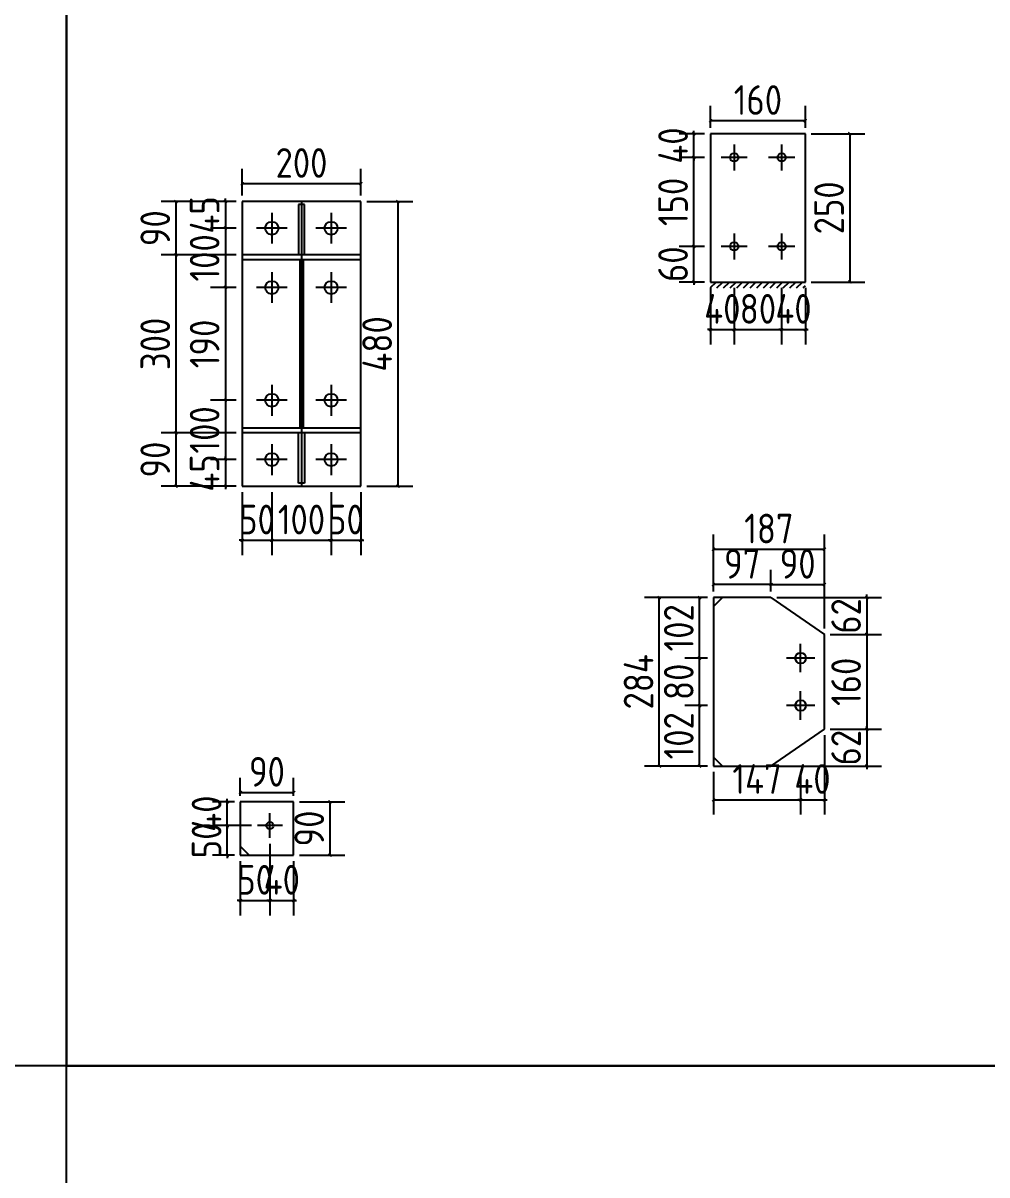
# Model space of a CAD drawing. Extents: x 533809 to 747315, y -17138 to 180511.
# Drawn here: x 664002 to 667254, y 154694 to 158578 of the extents above; entities that cross this region are included whole.
import ezdxf

# ---------------------------------------------------------------- set-up
doc = ezdxf.new("R2010")
doc.units = 0
doc.header["$LTSCALE"] = 1000
doc.header["$MEASUREMENT"] = 0
doc.styles.get("Standard").update_dxf_attribs({"font": 'gbenor.shx', "bigfont": 'gbcbig.shx'})
doc.dimstyles.get("Standard").update_dxf_attribs({"dimscale": 100, "dimtxt": 3.5, "dimasz": 1, "dimexe": 2.5, "dimexo": 3, "dimgap": 1.5, "dimtad": 1, "dimdec": 0, "dimzin": 0, "dimdsep": 46, "dimtxsty": 'Standard', "dimblk": 'ARCHTICK', "dimcen": 0.09, "dimadec": 0, "dimazin": 0, "dimtfac": 1, "dimtdec": 0, "dimtix": 1, "dimtmove": 2, "dimatfit": 3, "dimfxl": 1, "dimtolj": 1, "dimtzin": 0, "dimarcsym": 0})

# ---------------------------------------------------------------- blocks, each defined once
blk = doc.blocks.new('_ArchTick')
at = {"color": 0, "linetype": 'ByBlock', "const_width": 0.4}
blk.add_lwpolyline([(-0.5, -0.5), (0.5, 0.5)], dxfattribs=at)
blk = doc.blocks.new('*D958')
at = {"color": 3, "lineweight": -2}
for p, q in [((664685, 157976.1), (664685, 157986.1)), ((664721.7, 157976.1), (664635, 157976.1)), ((664685, 157976.1), (664685, 157886.1)), ((664721.7, 157886.1), (664635, 157886.1)), ((664685, 157886.1), (664685, 157876.1))]:
    blk.add_line(p, q, dxfattribs=at)
at = {"layer": 'Defpoints', "color": 0}
for p in [(664741.7, 157976.1), (664685, 157886.1), (664741.7, 157886.1)]:
    blk.add_point(p, dxfattribs=at)
at = {"color": 3, "lineweight": -2, "xscale": 10, "yscale": 10, "zscale": 10}
for p, rotation in [((664685, 157976.1), 270), ((664685, 157886.1), 90)]:
    blk.add_blockref('_ArchTick', p, dxfattribs=dict(at, rotation=rotation))
at = {"color": 0, "insert": (664615, 157931.1), "char_height": 100, "attachment_point": 5, "rotation": 90}
blk.add_mtext('\\A1;45', dxfattribs=at)
blk = doc.blocks.new('*D947')
at = {"color": 3, "lineweight": -2}
for p, q in [((664721.7, 157886.1), (664635, 157886.1)), ((664685, 157886.1), (664685, 157686.1)), ((664721.7, 157686.1), (664635, 157686.1))]:
    blk.add_line(p, q, dxfattribs=at)
at = {"layer": 'Defpoints', "color": 0}
for p in [(664741.7, 157886.1), (664685, 157686.1), (664741.7, 157686.1)]:
    blk.add_point(p, dxfattribs=at)
at = {"color": 3, "lineweight": -2, "xscale": 10, "yscale": 10, "zscale": 10}
for p, rotation in [((664685, 157886.1), 90), ((664685, 157686.1), 270)]:
    blk.add_blockref('_ArchTick', p, dxfattribs=dict(at, rotation=rotation))
at = {"color": 0, "insert": (664615, 157786.1), "char_height": 100, "attachment_point": 5, "rotation": 90}
blk.add_mtext('\\A1;100', dxfattribs=at)
blk = doc.blocks.new('*D948')
at = {"color": 3, "lineweight": -2}
for p, q in [((664721.7, 157686.1), (664635, 157686.1)), ((664685, 157686.1), (664685, 157306.1)), ((664721.7, 157306.1), (664635, 157306.1))]:
    blk.add_line(p, q, dxfattribs=at)
at = {"layer": 'Defpoints', "color": 0}
for p in [(664741.7, 157686.1), (664685, 157306.1), (664741.7, 157306.1)]:
    blk.add_point(p, dxfattribs=at)
at = {"color": 3, "lineweight": -2, "xscale": 10, "yscale": 10, "zscale": 10}
for p, rotation in [((664685, 157686.1), 90), ((664685, 157306.1), 270)]:
    blk.add_blockref('_ArchTick', p, dxfattribs=dict(at, rotation=rotation))
at = {"color": 0, "insert": (664615, 157496.1), "char_height": 100, "attachment_point": 5, "rotation": 90}
blk.add_mtext('\\A1;190', dxfattribs=at)
blk = doc.blocks.new('*D949')
at = {"color": 3, "lineweight": -2}
for p, q in [((664721.7, 157306.1), (664635, 157306.1)), ((664685, 157306.1), (664685, 157106.1)), ((664721.7, 157106.1), (664635, 157106.1))]:
    blk.add_line(p, q, dxfattribs=at)
at = {"layer": 'Defpoints', "color": 0}
for p in [(664741.7, 157306.1), (664685, 157106.1), (664741.7, 157106.1)]:
    blk.add_point(p, dxfattribs=at)
at = {"color": 3, "lineweight": -2, "xscale": 10, "yscale": 10, "zscale": 10}
for p, rotation in [((664685, 157306.1), 90), ((664685, 157106.1), 270)]:
    blk.add_blockref('_ArchTick', p, dxfattribs=dict(at, rotation=rotation))
at = {"color": 0, "insert": (664615, 157206.1), "char_height": 100, "attachment_point": 5, "rotation": 90}
blk.add_mtext('\\A1;100', dxfattribs=at)
blk = doc.blocks.new('*D959')
at = {"color": 3, "lineweight": -2}
for p, q in [((664721.7, 157106.1), (664635, 157106.1)), ((664685, 157106.1), (664685, 157116.1)), ((664685, 157106.1), (664685, 157016.1)), ((664721.7, 157016.1), (664635, 157016.1)), ((664685, 157016.1), (664685, 157006.1))]:
    blk.add_line(p, q, dxfattribs=at)
at = {"layer": 'Defpoints', "color": 0}
for p in [(664741.7, 157106.1), (664685, 157016.1), (664741.7, 157016.1)]:
    blk.add_point(p, dxfattribs=at)
at = {"color": 3, "lineweight": -2, "xscale": 10, "yscale": 10, "zscale": 10}
for p, rotation in [((664685, 157106.1), 270), ((664685, 157016.1), 90)]:
    blk.add_blockref('_ArchTick', p, dxfattribs=dict(at, rotation=rotation))
at = {"color": 0, "insert": (664615, 157061.1), "char_height": 100, "attachment_point": 5, "rotation": 90}
blk.add_mtext('\\A1;45', dxfattribs=at)
blk = doc.blocks.new('*D950')
at = {"color": 3, "lineweight": -2}
for p, q in [((664741.7, 156996.1), (664741.7, 156784)), ((664841.7, 156996.1), (664841.7, 156784)), ((664741.7, 156834), (664731.7, 156834)), ((664741.7, 156834), (664841.7, 156834)), ((664841.7, 156834), (664851.7, 156834))]:
    blk.add_line(p, q, dxfattribs=at)
at = {"layer": 'Defpoints', "color": 0}
for p in [(664741.7, 157016.1), (664841.7, 157016.1), (664841.7, 156834)]:
    blk.add_point(p, dxfattribs=at)
at = {"color": 3, "lineweight": -2, "xscale": 10, "yscale": 10, "zscale": 10}
blk.add_blockref('_ArchTick', (664741.7, 156834), dxfattribs=at)
at = {"color": 3, "lineweight": -2, "xscale": 10, "yscale": 10, "zscale": 10, "rotation": 180}
blk.add_blockref('_ArchTick', (664841.7, 156834), dxfattribs=at)
at = {"color": 0, "insert": (664791.7, 156904), "char_height": 100, "attachment_point": 5}
blk.add_mtext('\\A1;50', dxfattribs=at)
blk = doc.blocks.new('*D951')
at = {"color": 3, "lineweight": -2}
for p, q in [((664841.7, 156996.1), (664841.7, 156784)), ((665041.7, 156996.1), (665041.7, 156784)), ((664841.7, 156834), (665041.7, 156834))]:
    blk.add_line(p, q, dxfattribs=at)
at = {"layer": 'Defpoints', "color": 0}
for p in [(664841.7, 157016.1), (665041.7, 157016.1), (665041.7, 156834)]:
    blk.add_point(p, dxfattribs=at)
at = {"color": 3, "lineweight": -2, "xscale": 10, "yscale": 10, "zscale": 10, "rotation": 180}
blk.add_blockref('_ArchTick', (664841.7, 156834), dxfattribs=at)
at = {"color": 3, "lineweight": -2, "xscale": 10, "yscale": 10, "zscale": 10}
blk.add_blockref('_ArchTick', (665041.7, 156834), dxfattribs=at)
at = {"color": 0, "insert": (664941.7, 156904), "char_height": 100, "attachment_point": 5}
blk.add_mtext('\\A1;100', dxfattribs=at)
blk = doc.blocks.new('*D960')
at = {"color": 3, "lineweight": -2}
for p, q in [((665041.7, 156996.1), (665041.7, 156784)), ((665141.7, 156996.1), (665141.7, 156784)), ((665041.7, 156834), (665031.7, 156834)), ((665041.7, 156834), (665141.7, 156834)), ((665141.7, 156834), (665151.7, 156834))]:
    blk.add_line(p, q, dxfattribs=at)
at = {"layer": 'Defpoints', "color": 0}
for p in [(665041.7, 157016.1), (665141.7, 157016.1), (665141.7, 156834)]:
    blk.add_point(p, dxfattribs=at)
at = {"color": 3, "lineweight": -2, "xscale": 10, "yscale": 10, "zscale": 10}
blk.add_blockref('_ArchTick', (665041.7, 156834), dxfattribs=at)
at = {"color": 3, "lineweight": -2, "xscale": 10, "yscale": 10, "zscale": 10, "rotation": 180}
blk.add_blockref('_ArchTick', (665141.7, 156834), dxfattribs=at)
at = {"color": 0, "insert": (665091.7, 156904), "char_height": 100, "attachment_point": 5}
blk.add_mtext('\\A1;50', dxfattribs=at)
blk = doc.blocks.new('*D961')
at = {"color": 3, "lineweight": -2}
for p, q in [((664721.7, 157976.1), (664468.4, 157976.1)), ((664518.4, 157976.1), (664518.4, 157796.1)), ((664721.7, 157796.1), (664468.4, 157796.1))]:
    blk.add_line(p, q, dxfattribs=at)
at = {"layer": 'Defpoints', "color": 0}
for p in [(664741.7, 157976.1), (664518.4, 157796.1), (664741.7, 157796.1)]:
    blk.add_point(p, dxfattribs=at)
at = {"color": 3, "lineweight": -2, "xscale": 10, "yscale": 10, "zscale": 10}
for p, rotation in [((664518.4, 157976.1), 90), ((664518.4, 157796.1), 270)]:
    blk.add_blockref('_ArchTick', p, dxfattribs=dict(at, rotation=rotation))
at = {"color": 0, "insert": (664448.4, 157886.1), "char_height": 100, "attachment_point": 5, "rotation": 90}
blk.add_mtext('\\A1;90', dxfattribs=at)
blk = doc.blocks.new('*D962')
at = {"color": 3, "lineweight": -2}
for p, q in [((664721.7, 157796.1), (664468.4, 157796.1)), ((664518.4, 157796.1), (664518.4, 157196.1)), ((664721.7, 157196.1), (664468.4, 157196.1))]:
    blk.add_line(p, q, dxfattribs=at)
at = {"layer": 'Defpoints', "color": 0}
for p in [(664741.7, 157796.1), (664518.4, 157196.1), (664741.7, 157196.1)]:
    blk.add_point(p, dxfattribs=at)
at = {"color": 3, "lineweight": -2, "xscale": 10, "yscale": 10, "zscale": 10}
for p, rotation in [((664518.4, 157796.1), 90), ((664518.4, 157196.1), 270)]:
    blk.add_blockref('_ArchTick', p, dxfattribs=dict(at, rotation=rotation))
at = {"color": 0, "insert": (664448.4, 157496.1), "char_height": 100, "attachment_point": 5, "rotation": 90}
blk.add_mtext('\\A1;300', dxfattribs=at)
blk = doc.blocks.new('*D963')
at = {"color": 3, "lineweight": -2}
for p, q in [((664721.7, 157196.1), (664468.4, 157196.1)), ((664518.4, 157196.1), (664518.4, 157016.1)), ((664721.7, 157016.1), (664468.4, 157016.1))]:
    blk.add_line(p, q, dxfattribs=at)
at = {"layer": 'Defpoints', "color": 0}
for p in [(664741.7, 157196.1), (664518.4, 157016.1), (664741.7, 157016.1)]:
    blk.add_point(p, dxfattribs=at)
at = {"color": 3, "lineweight": -2, "xscale": 10, "yscale": 10, "zscale": 10}
for p, rotation in [((664518.4, 157196.1), 90), ((664518.4, 157016.1), 270)]:
    blk.add_blockref('_ArchTick', p, dxfattribs=dict(at, rotation=rotation))
at = {"color": 0, "insert": (664448.4, 157106.1), "char_height": 100, "attachment_point": 5, "rotation": 90}
blk.add_mtext('\\A1;90', dxfattribs=at)
blk = doc.blocks.new('*D964')
at = {"color": 3, "lineweight": -2}
for p, q in [((665161.7, 157976.1), (665317.1, 157976.1)), ((665267.1, 157976.1), (665267.1, 157016.1)), ((665161.7, 157016.1), (665317.1, 157016.1))]:
    blk.add_line(p, q, dxfattribs=at)
at = {"layer": 'Defpoints', "color": 0}
for p in [(665141.7, 157976.1), (665141.7, 157016.1), (665267.1, 157016.1)]:
    blk.add_point(p, dxfattribs=at)
at = {"color": 3, "lineweight": -2, "xscale": 10, "yscale": 10, "zscale": 10}
for p, rotation in [((665267.1, 157976.1), 90), ((665267.1, 157016.1), 270)]:
    blk.add_blockref('_ArchTick', p, dxfattribs=dict(at, rotation=rotation))
at = {"color": 0, "insert": (665197.1, 157496.1), "char_height": 100, "attachment_point": 5, "rotation": 90}
blk.add_mtext('\\A1;480', dxfattribs=at)
blk = doc.blocks.new('*D965')
at = {"color": 3, "lineweight": -2}
for p, q in [((664741.7, 157996.1), (664741.7, 158086.1)), ((665141.7, 157996.1), (665141.7, 158086.1)), ((665141.7, 158036.1), (664741.7, 158036.1))]:
    blk.add_line(p, q, dxfattribs=at)
at = {"layer": 'Defpoints', "color": 0}
for p in [(664741.7, 158036.1), (664741.7, 157976.1), (665141.7, 157976.1)]:
    blk.add_point(p, dxfattribs=at)
at = {"color": 3, "lineweight": -2, "xscale": 10, "yscale": 10, "zscale": 10, "rotation": 180}
blk.add_blockref('_ArchTick', (664741.7, 158036.1), dxfattribs=at)
at = {"color": 3, "lineweight": -2, "xscale": 10, "yscale": 10, "zscale": 10}
blk.add_blockref('_ArchTick', (665141.7, 158036.1), dxfattribs=at)
at = {"color": 0, "insert": (664941.7, 158106.1), "char_height": 100, "attachment_point": 5}
blk.add_mtext('\\A1;200', dxfattribs=at)
blk = doc.blocks.new('*D966')
at = {"color": 3, "lineweight": -2}
for p, q in [((664835.3, 155810.4), (664835.3, 155569.4)), ((664735.3, 155752.4), (664735.3, 155569.4)), ((664735.3, 155619.4), (664725.3, 155619.4)), ((664735.3, 155619.4), (664835.3, 155619.4)), ((664835.3, 155619.4), (664845.3, 155619.4))]:
    blk.add_line(p, q, dxfattribs=at)
at = {"layer": 'Defpoints', "color": 0}
for p in [(664835.3, 155830.4), (664735.3, 155772.4), (664835.3, 155619.4)]:
    blk.add_point(p, dxfattribs=at)
at = {"color": 3, "lineweight": -2, "xscale": 10, "yscale": 10, "zscale": 10}
blk.add_blockref('_ArchTick', (664735.3, 155619.4), dxfattribs=at)
at = {"color": 3, "lineweight": -2, "xscale": 10, "yscale": 10, "zscale": 10, "rotation": 180}
blk.add_blockref('_ArchTick', (664835.3, 155619.4), dxfattribs=at)
at = {"color": 0, "insert": (664785.3, 155689.4), "char_height": 100, "attachment_point": 5}
blk.add_mtext('\\A1;50', dxfattribs=at)
blk = doc.blocks.new('*D967')
at = {"color": 3, "lineweight": -2}
for p, q in [((664835.3, 155810.4), (664835.3, 155569.4)), ((664915.3, 155752.4), (664915.3, 155569.4)), ((664835.3, 155619.4), (664825.3, 155619.4)), ((664835.3, 155619.4), (664915.3, 155619.4)), ((664915.3, 155619.4), (664925.3, 155619.4))]:
    blk.add_line(p, q, dxfattribs=at)
at = {"layer": 'Defpoints', "color": 0}
for p in [(664835.3, 155830.4), (664915.3, 155772.4), (664915.3, 155619.4)]:
    blk.add_point(p, dxfattribs=at)
at = {"color": 3, "lineweight": -2, "xscale": 10, "yscale": 10, "zscale": 10}
blk.add_blockref('_ArchTick', (664835.3, 155619.4), dxfattribs=at)
at = {"color": 3, "lineweight": -2, "xscale": 10, "yscale": 10, "zscale": 10, "rotation": 180}
blk.add_blockref('_ArchTick', (664915.3, 155619.4), dxfattribs=at)
at = {"color": 0, "insert": (664875.3, 155689.4), "char_height": 100, "attachment_point": 5}
blk.add_mtext('\\A1;40', dxfattribs=at)
blk = doc.blocks.new('*D968')
at = {"color": 3, "lineweight": -2}
for p, q in [((664773.3, 155872.4), (664641.5, 155872.4)), ((664691.5, 155872.4), (664691.5, 155882.4)), ((664691.5, 155772.4), (664691.5, 155872.4)), ((664715.3, 155772.4), (664641.5, 155772.4)), ((664691.5, 155772.4), (664691.5, 155762.4))]:
    blk.add_line(p, q, dxfattribs=at)
at = {"layer": 'Defpoints', "color": 0}
for p in [(664691.5, 155872.4), (664793.3, 155872.4), (664735.3, 155772.4)]:
    blk.add_point(p, dxfattribs=at)
at = {"color": 3, "lineweight": -2, "xscale": 10, "yscale": 10, "zscale": 10}
for p, rotation in [((664691.5, 155872.4), 270), ((664691.5, 155772.4), 90)]:
    blk.add_blockref('_ArchTick', p, dxfattribs=dict(at, rotation=rotation))
at = {"color": 0, "insert": (664621.5, 155822.4), "char_height": 100, "attachment_point": 5, "rotation": 90}
blk.add_mtext('\\A1;50', dxfattribs=at)
blk = doc.blocks.new('*D969')
at = {"color": 3, "lineweight": -2}
for p, q in [((664691.5, 155952.4), (664691.5, 155962.4)), ((664715.3, 155952.4), (664641.5, 155952.4)), ((664691.5, 155872.4), (664691.5, 155952.4)), ((664773.3, 155872.4), (664641.5, 155872.4)), ((664691.5, 155872.4), (664691.5, 155862.4))]:
    blk.add_line(p, q, dxfattribs=at)
at = {"layer": 'Defpoints', "color": 0}
for p in [(664691.5, 155952.4), (664735.3, 155952.4), (664793.3, 155872.4)]:
    blk.add_point(p, dxfattribs=at)
at = {"color": 3, "lineweight": -2, "xscale": 10, "yscale": 10, "zscale": 10}
for p, rotation in [((664691.5, 155952.4), 270), ((664691.5, 155872.4), 90)]:
    blk.add_blockref('_ArchTick', p, dxfattribs=dict(at, rotation=rotation))
at = {"color": 0, "insert": (664621.5, 155912.4), "char_height": 100, "attachment_point": 5, "rotation": 90}
blk.add_mtext('\\A1;40', dxfattribs=at)
blk = doc.blocks.new('*D970')
at = {"color": 3, "lineweight": -2}
for p, q in [((664735.3, 155972.4), (664735.3, 156033.6)), ((664915.3, 155972.4), (664915.3, 156033.6)), ((664735.3, 155983.6), (664915.3, 155983.6))]:
    blk.add_line(p, q, dxfattribs=at)
at = {"layer": 'Defpoints', "color": 0}
for p in [(664915.3, 155983.6), (664735.3, 155952.4), (664915.3, 155952.4)]:
    blk.add_point(p, dxfattribs=at)
at = {"color": 3, "lineweight": -2, "xscale": 10, "yscale": 10, "zscale": 10, "rotation": 180}
blk.add_blockref('_ArchTick', (664735.3, 155983.6), dxfattribs=at)
at = {"color": 3, "lineweight": -2, "xscale": 10, "yscale": 10, "zscale": 10}
blk.add_blockref('_ArchTick', (664915.3, 155983.6), dxfattribs=at)
at = {"color": 0, "insert": (664825.3, 156053.6), "char_height": 100, "attachment_point": 5}
blk.add_mtext('\\A1;90', dxfattribs=at)
blk = doc.blocks.new('*D971')
at = {"color": 3, "lineweight": -2}
for p, q in [((664935.3, 155952.4), (665087.9, 155952.4)), ((665037.9, 155772.4), (665037.9, 155952.4)), ((664935.3, 155772.4), (665087.9, 155772.4))]:
    blk.add_line(p, q, dxfattribs=at)
at = {"layer": 'Defpoints', "color": 0}
for p in [(664915.3, 155952.4), (665037.9, 155952.4), (664915.3, 155772.4)]:
    blk.add_point(p, dxfattribs=at)
at = {"color": 3, "lineweight": -2, "xscale": 10, "yscale": 10, "zscale": 10}
for p, rotation in [((665037.9, 155952.4), 90), ((665037.9, 155772.4), 270)]:
    blk.add_blockref('_ArchTick', p, dxfattribs=dict(at, rotation=rotation))
at = {"color": 0, "insert": (664967.9, 155862.4), "char_height": 100, "attachment_point": 5, "rotation": 90}
blk.add_mtext('\\A1;90', dxfattribs=at)
blk = doc.blocks.new('*D1111')
at = {"color": 3, "lineweight": -2}
for p, q in [((666321.3, 157684.8), (666321.3, 157494.2)), ((666401.3, 157684.8), (666401.3, 157494.2)), ((666321.3, 157544.2), (666311.3, 157544.2)), ((666321.3, 157544.2), (666401.3, 157544.2)), ((666401.3, 157544.2), (666411.3, 157544.2))]:
    blk.add_line(p, q, dxfattribs=at)
at = {"layer": 'Defpoints', "color": 0}
for p in [(666321.3, 157704.8), (666401.3, 157704.8), (666401.3, 157544.2)]:
    blk.add_point(p, dxfattribs=at)
at = {"color": 3, "lineweight": -2, "xscale": 10, "yscale": 10, "zscale": 10}
blk.add_blockref('_ArchTick', (666321.3, 157544.2), dxfattribs=at)
at = {"color": 3, "lineweight": -2, "xscale": 10, "yscale": 10, "zscale": 10, "rotation": 180}
blk.add_blockref('_ArchTick', (666401.3, 157544.2), dxfattribs=at)
at = {"color": 0, "insert": (666361.3, 157614.2), "char_height": 100, "attachment_point": 5}
blk.add_mtext('\\A1;40', dxfattribs=at)
blk = doc.blocks.new('*D1100')
at = {"color": 3, "lineweight": -2}
for p, q in [((666401.3, 157684.8), (666401.3, 157494.2)), ((666561.3, 157684.8), (666561.3, 157494.2)), ((666401.3, 157544.2), (666561.3, 157544.2))]:
    blk.add_line(p, q, dxfattribs=at)
at = {"layer": 'Defpoints', "color": 0}
for p in [(666401.3, 157704.8), (666561.3, 157704.8), (666561.3, 157544.2)]:
    blk.add_point(p, dxfattribs=at)
at = {"color": 3, "lineweight": -2, "xscale": 10, "yscale": 10, "zscale": 10, "rotation": 180}
blk.add_blockref('_ArchTick', (666401.3, 157544.2), dxfattribs=at)
at = {"color": 3, "lineweight": -2, "xscale": 10, "yscale": 10, "zscale": 10}
blk.add_blockref('_ArchTick', (666561.3, 157544.2), dxfattribs=at)
at = {"color": 0, "insert": (666481.3, 157614.2), "char_height": 100, "attachment_point": 5}
blk.add_mtext('\\A1;80', dxfattribs=at)
blk = doc.blocks.new('*D1101')
at = {"color": 3, "lineweight": -2}
for p, q in [((666561.3, 157684.8), (666561.3, 157494.2)), ((666641.3, 157684.8), (666641.3, 157494.2)), ((666561.3, 157544.2), (666551.3, 157544.2)), ((666561.3, 157544.2), (666641.3, 157544.2)), ((666641.3, 157544.2), (666651.3, 157544.2))]:
    blk.add_line(p, q, dxfattribs=at)
at = {"layer": 'Defpoints', "color": 0}
for p in [(666561.3, 157704.8), (666641.3, 157704.8), (666641.3, 157544.2)]:
    blk.add_point(p, dxfattribs=at)
at = {"color": 3, "lineweight": -2, "xscale": 10, "yscale": 10, "zscale": 10}
blk.add_blockref('_ArchTick', (666561.3, 157544.2), dxfattribs=at)
at = {"color": 3, "lineweight": -2, "xscale": 10, "yscale": 10, "zscale": 10, "rotation": 180}
blk.add_blockref('_ArchTick', (666641.3, 157544.2), dxfattribs=at)
at = {"color": 0, "insert": (666601.3, 157614.2), "char_height": 100, "attachment_point": 5}
blk.add_mtext('\\A1;40', dxfattribs=at)
blk = doc.blocks.new('*D1102')
at = {"color": 3, "lineweight": -2}
for p, q in [((666265.1, 157824.8), (666265.1, 157834.8)), ((666301.3, 157824.8), (666215.1, 157824.8)), ((666265.1, 157704.8), (666265.1, 157824.8)), ((666301.3, 157704.8), (666215.1, 157704.8)), ((666265.1, 157704.8), (666265.1, 157694.8))]:
    blk.add_line(p, q, dxfattribs=at)
at = {"layer": 'Defpoints', "color": 0}
for p in [(666265.1, 157824.8), (666321.3, 157824.8), (666321.3, 157704.8)]:
    blk.add_point(p, dxfattribs=at)
at = {"color": 3, "lineweight": -2, "xscale": 10, "yscale": 10, "zscale": 10}
for p, rotation in [((666265.1, 157824.8), 270), ((666265.1, 157704.8), 90)]:
    blk.add_blockref('_ArchTick', p, dxfattribs=dict(at, rotation=rotation))
at = {"color": 0, "insert": (666195.1, 157764.8), "char_height": 100, "attachment_point": 5, "rotation": 90}
blk.add_mtext('\\A1;60', dxfattribs=at)
blk = doc.blocks.new('*D1103')
at = {"color": 3, "lineweight": -2}
for p, q in [((666301.3, 158124.8), (666215.1, 158124.8)), ((666265.1, 157824.8), (666265.1, 158124.8)), ((666301.3, 157824.8), (666215.1, 157824.8))]:
    blk.add_line(p, q, dxfattribs=at)
at = {"layer": 'Defpoints', "color": 0}
for p in [(666265.1, 158124.8), (666321.3, 158124.8), (666321.3, 157824.8)]:
    blk.add_point(p, dxfattribs=at)
at = {"color": 3, "lineweight": -2, "xscale": 10, "yscale": 10, "zscale": 10}
for p, rotation in [((666265.1, 158124.8), 90), ((666265.1, 157824.8), 270)]:
    blk.add_blockref('_ArchTick', p, dxfattribs=dict(at, rotation=rotation))
at = {"color": 0, "insert": (666195.1, 157974.8), "char_height": 100, "attachment_point": 5, "rotation": 90}
blk.add_mtext('\\A1;150', dxfattribs=at)
blk = doc.blocks.new('*D1112')
at = {"color": 3, "lineweight": -2}
for p, q in [((666265.1, 158204.8), (666265.1, 158214.8)), ((666301.3, 158204.8), (666215.1, 158204.8)), ((666265.1, 158124.8), (666265.1, 158204.8)), ((666301.3, 158124.8), (666215.1, 158124.8)), ((666265.1, 158124.8), (666265.1, 158114.8))]:
    blk.add_line(p, q, dxfattribs=at)
at = {"layer": 'Defpoints', "color": 0}
for p in [(666265.1, 158204.8), (666321.3, 158204.8), (666321.3, 158124.8)]:
    blk.add_point(p, dxfattribs=at)
at = {"color": 3, "lineweight": -2, "xscale": 10, "yscale": 10, "zscale": 10}
for p, rotation in [((666265.1, 158204.8), 270), ((666265.1, 158124.8), 90)]:
    blk.add_blockref('_ArchTick', p, dxfattribs=dict(at, rotation=rotation))
at = {"color": 0, "insert": (666195.1, 158164.8), "char_height": 100, "attachment_point": 5, "rotation": 90}
blk.add_mtext('\\A1;40', dxfattribs=at)
blk = doc.blocks.new('*D1113')
at = {"color": 3, "lineweight": -2}
for p, q in [((666321.3, 158224.8), (666321.3, 158298.4)), ((666641.3, 158224.8), (666641.3, 158298.4)), ((666641.3, 158248.4), (666321.3, 158248.4))]:
    blk.add_line(p, q, dxfattribs=at)
at = {"layer": 'Defpoints', "color": 0}
for p in [(666321.3, 158248.4), (666321.3, 158204.8), (666641.3, 158204.8)]:
    blk.add_point(p, dxfattribs=at)
at = {"color": 3, "lineweight": -2, "xscale": 10, "yscale": 10, "zscale": 10, "rotation": 180}
blk.add_blockref('_ArchTick', (666321.3, 158248.4), dxfattribs=at)
at = {"color": 3, "lineweight": -2, "xscale": 10, "yscale": 10, "zscale": 10}
blk.add_blockref('_ArchTick', (666641.3, 158248.4), dxfattribs=at)
at = {"color": 0, "insert": (666481.3, 158318.4), "char_height": 100, "attachment_point": 5}
blk.add_mtext('\\A1;160', dxfattribs=at)
blk = doc.blocks.new('*D1104')
at = {"color": 3, "lineweight": -2}
for p, q in [((666661.3, 158204.8), (666841.4, 158204.8)), ((666791.4, 158204.8), (666791.4, 157704.8)), ((666661.3, 157704.8), (666841.4, 157704.8))]:
    blk.add_line(p, q, dxfattribs=at)
at = {"layer": 'Defpoints', "color": 0}
for p in [(666641.3, 158204.8), (666641.3, 157704.8), (666791.4, 157704.8)]:
    blk.add_point(p, dxfattribs=at)
at = {"color": 3, "lineweight": -2, "xscale": 10, "yscale": 10, "zscale": 10}
for p, rotation in [((666791.4, 158204.8), 90), ((666791.4, 157704.8), 270)]:
    blk.add_blockref('_ArchTick', p, dxfattribs=dict(at, rotation=rotation))
at = {"color": 0, "insert": (666721.4, 157954.8), "char_height": 100, "attachment_point": 5, "rotation": 90}
blk.add_mtext('\\A1;250', dxfattribs=at)
blk = doc.blocks.new('*D2171')
at = {"color": 3, "lineweight": -2}
for p, q in [((666311.4, 156276.9), (666234.4, 156276.9)), ((666284.4, 156072.9), (666284.4, 156276.9)), ((666311.4, 156072.9), (666234.4, 156072.9))]:
    blk.add_line(p, q, dxfattribs=at)
at = {"layer": 'Defpoints', "color": 0}
for p in [(666284.4, 156276.9), (666331.4, 156276.9), (666331.4, 156072.9)]:
    blk.add_point(p, dxfattribs=at)
at = {"color": 3, "lineweight": -2, "xscale": 10, "yscale": 10, "zscale": 10}
for p, rotation in [((666284.4, 156276.9), 90), ((666284.4, 156072.9), 270)]:
    blk.add_blockref('_ArchTick', p, dxfattribs=dict(at, rotation=rotation))
at = {"color": 0, "insert": (666214.4, 156174.9), "char_height": 100, "attachment_point": 5, "rotation": 90}
blk.add_mtext('\\A1;102', dxfattribs=at)
blk = doc.blocks.new('*D2164')
at = {"color": 3, "lineweight": -2}
for p, q in [((666311.4, 156436.9), (666234.4, 156436.9)), ((666284.4, 156276.9), (666284.4, 156436.9)), ((666311.4, 156276.9), (666234.4, 156276.9))]:
    blk.add_line(p, q, dxfattribs=at)
at = {"layer": 'Defpoints', "color": 0}
for p in [(666284.4, 156436.9), (666331.4, 156436.9), (666331.4, 156276.9)]:
    blk.add_point(p, dxfattribs=at)
at = {"color": 3, "lineweight": -2, "xscale": 10, "yscale": 10, "zscale": 10}
for p, rotation in [((666284.4, 156436.9), 90), ((666284.4, 156276.9), 270)]:
    blk.add_blockref('_ArchTick', p, dxfattribs=dict(at, rotation=rotation))
at = {"color": 0, "insert": (666214.4, 156356.9), "char_height": 100, "attachment_point": 5, "rotation": 90}
blk.add_mtext('\\A1;80', dxfattribs=at)
blk = doc.blocks.new('*D2172')
at = {"color": 3, "lineweight": -2}
for p, q in [((666311.4, 156640.9), (666234.4, 156640.9)), ((666284.4, 156436.9), (666284.4, 156640.9)), ((666311.4, 156436.9), (666234.4, 156436.9))]:
    blk.add_line(p, q, dxfattribs=at)
at = {"layer": 'Defpoints', "color": 0}
for p in [(666284.4, 156640.9), (666331.4, 156640.9), (666331.4, 156436.9)]:
    blk.add_point(p, dxfattribs=at)
at = {"color": 3, "lineweight": -2, "xscale": 10, "yscale": 10, "zscale": 10}
for p, rotation in [((666284.4, 156640.9), 90), ((666284.4, 156436.9), 270)]:
    blk.add_blockref('_ArchTick', p, dxfattribs=dict(at, rotation=rotation))
at = {"color": 0, "insert": (666214.4, 156538.9), "char_height": 100, "attachment_point": 5, "rotation": 90}
blk.add_mtext('\\A1;102', dxfattribs=at)
blk = doc.blocks.new('*D2165')
at = {"color": 3, "lineweight": -2}
for p, q in [((666331.4, 156052.9), (666331.4, 155909.2)), ((666625.4, 156052.9), (666625.4, 155909.2)), ((666331.4, 155959.2), (666625.4, 155959.2))]:
    blk.add_line(p, q, dxfattribs=at)
at = {"layer": 'Defpoints', "color": 0}
for p in [(666331.4, 156072.9), (666625.4, 156072.9), (666625.4, 155959.2)]:
    blk.add_point(p, dxfattribs=at)
at = {"color": 3, "lineweight": -2, "xscale": 10, "yscale": 10, "zscale": 10, "rotation": 180}
blk.add_blockref('_ArchTick', (666331.4, 155959.2), dxfattribs=at)
at = {"color": 3, "lineweight": -2, "xscale": 10, "yscale": 10, "zscale": 10}
blk.add_blockref('_ArchTick', (666625.4, 155959.2), dxfattribs=at)
at = {"color": 0, "insert": (666478.4, 156029.2), "char_height": 100, "attachment_point": 5}
blk.add_mtext('\\A1;147', dxfattribs=at)
blk = doc.blocks.new('*D2166')
at = {"color": 3, "lineweight": -2}
for p, q in [((666705.4, 156176.9), (666705.4, 155909.2)), ((666625.4, 156052.9), (666625.4, 155909.2)), ((666625.4, 155959.2), (666615.4, 155959.2)), ((666625.4, 155959.2), (666705.4, 155959.2)), ((666705.4, 155959.2), (666715.4, 155959.2))]:
    blk.add_line(p, q, dxfattribs=at)
at = {"layer": 'Defpoints', "color": 0}
for p in [(666705.4, 156196.9), (666625.4, 156072.9), (666705.4, 155959.2)]:
    blk.add_point(p, dxfattribs=at)
at = {"color": 3, "lineweight": -2, "xscale": 10, "yscale": 10, "zscale": 10}
blk.add_blockref('_ArchTick', (666625.4, 155959.2), dxfattribs=at)
at = {"color": 3, "lineweight": -2, "xscale": 10, "yscale": 10, "zscale": 10, "rotation": 180}
blk.add_blockref('_ArchTick', (666705.4, 155959.2), dxfattribs=at)
at = {"color": 0, "insert": (666665.4, 156029.2), "char_height": 100, "attachment_point": 5}
blk.add_mtext('\\A1;40', dxfattribs=at)
blk = doc.blocks.new('*D2173')
at = {"color": 3, "lineweight": -2}
for p, q in [((666331.4, 156660.9), (666331.4, 156734.8)), ((666525.4, 156660.9), (666525.4, 156734.8)), ((666525.4, 156684.8), (666331.4, 156684.8))]:
    blk.add_line(p, q, dxfattribs=at)
at = {"layer": 'Defpoints', "color": 0}
for p in [(666331.4, 156684.8), (666331.4, 156640.9), (666525.4, 156640.9)]:
    blk.add_point(p, dxfattribs=at)
at = {"color": 3, "lineweight": -2, "xscale": 10, "yscale": 10, "zscale": 10, "rotation": 180}
blk.add_blockref('_ArchTick', (666331.4, 156684.8), dxfattribs=at)
at = {"color": 3, "lineweight": -2, "xscale": 10, "yscale": 10, "zscale": 10}
blk.add_blockref('_ArchTick', (666525.4, 156684.8), dxfattribs=at)
at = {"color": 0, "insert": (666428.4, 156754.8), "char_height": 100, "attachment_point": 5}
blk.add_mtext('\\A1;97', dxfattribs=at)
blk = doc.blocks.new('*D2174')
at = {"color": 3, "lineweight": -2}
for p, q in [((666311.4, 156640.9), (666098.7, 156640.9)), ((666148.7, 156072.9), (666148.7, 156640.9)), ((666311.4, 156072.9), (666098.7, 156072.9))]:
    blk.add_line(p, q, dxfattribs=at)
at = {"layer": 'Defpoints', "color": 0}
for p in [(666148.7, 156640.9), (666331.4, 156640.9), (666331.4, 156072.9)]:
    blk.add_point(p, dxfattribs=at)
at = {"color": 3, "lineweight": -2, "xscale": 10, "yscale": 10, "zscale": 10}
for p, rotation in [((666148.7, 156640.9), 90), ((666148.7, 156072.9), 270)]:
    blk.add_blockref('_ArchTick', p, dxfattribs=dict(at, rotation=rotation))
at = {"color": 0, "insert": (666078.7, 156356.9), "char_height": 100, "attachment_point": 5, "rotation": 90}
blk.add_mtext('\\A1;284', dxfattribs=at)
blk = doc.blocks.new('*D2175')
at = {"color": 3, "lineweight": -2}
for p, q in [((666525.4, 156660.9), (666525.4, 156734.8)), ((666705.4, 156536.9), (666705.4, 156734.8)), ((666525.4, 156684.8), (666705.4, 156684.8))]:
    blk.add_line(p, q, dxfattribs=at)
at = {"layer": 'Defpoints', "color": 0}
for p in [(666705.4, 156684.8), (666525.4, 156640.9), (666705.4, 156516.9)]:
    blk.add_point(p, dxfattribs=at)
at = {"color": 3, "lineweight": -2, "xscale": 10, "yscale": 10, "zscale": 10, "rotation": 180}
blk.add_blockref('_ArchTick', (666525.4, 156684.8), dxfattribs=at)
at = {"color": 3, "lineweight": -2, "xscale": 10, "yscale": 10, "zscale": 10}
blk.add_blockref('_ArchTick', (666705.4, 156684.8), dxfattribs=at)
at = {"color": 0, "insert": (666615.4, 156754.8), "char_height": 100, "attachment_point": 5}
blk.add_mtext('\\A1;90', dxfattribs=at)
blk = doc.blocks.new('*D2176')
at = {"color": 3, "lineweight": -2}
for p, q in [((666545.4, 156640.9), (666898.7, 156640.9)), ((666848.7, 156640.9), (666848.7, 156650.9)), ((666848.7, 156640.9), (666848.7, 156516.9)), ((666725.4, 156516.9), (666898.7, 156516.9)), ((666848.7, 156516.9), (666848.7, 156506.9))]:
    blk.add_line(p, q, dxfattribs=at)
at = {"layer": 'Defpoints', "color": 0}
for p in [(666525.4, 156640.9), (666705.4, 156516.9), (666848.7, 156516.9)]:
    blk.add_point(p, dxfattribs=at)
at = {"color": 3, "lineweight": -2, "xscale": 10, "yscale": 10, "zscale": 10}
for p, rotation in [((666848.7, 156640.9), 270), ((666848.7, 156516.9), 90)]:
    blk.add_blockref('_ArchTick', p, dxfattribs=dict(at, rotation=rotation))
at = {"color": 0, "insert": (666778.7, 156578.9), "char_height": 100, "attachment_point": 5, "rotation": 90}
blk.add_mtext('\\A1;62', dxfattribs=at)
blk = doc.blocks.new('*D2177')
at = {"color": 3, "lineweight": -2}
for p, q in [((666725.4, 156516.9), (666898.7, 156516.9)), ((666848.7, 156516.9), (666848.7, 156196.9)), ((666725.4, 156196.9), (666898.7, 156196.9))]:
    blk.add_line(p, q, dxfattribs=at)
at = {"layer": 'Defpoints', "color": 0}
for p in [(666705.4, 156516.9), (666705.4, 156196.9), (666848.7, 156196.9)]:
    blk.add_point(p, dxfattribs=at)
at = {"color": 3, "lineweight": -2, "xscale": 10, "yscale": 10, "zscale": 10}
for p, rotation in [((666848.7, 156516.9), 90), ((666848.7, 156196.9), 270)]:
    blk.add_blockref('_ArchTick', p, dxfattribs=dict(at, rotation=rotation))
at = {"color": 0, "insert": (666778.7, 156356.9), "char_height": 100, "attachment_point": 5, "rotation": 90}
blk.add_mtext('\\A1;160', dxfattribs=at)
blk = doc.blocks.new('*D2178')
at = {"color": 3, "lineweight": -2}
for p, q in [((666725.4, 156196.9), (666898.7, 156196.9)), ((666848.7, 156196.9), (666848.7, 156206.9)), ((666848.7, 156196.9), (666848.7, 156072.9)), ((666545.4, 156072.9), (666898.7, 156072.9)), ((666848.7, 156072.9), (666848.7, 156062.9))]:
    blk.add_line(p, q, dxfattribs=at)
at = {"layer": 'Defpoints', "color": 0}
for p in [(666705.4, 156196.9), (666525.4, 156072.9), (666848.7, 156072.9)]:
    blk.add_point(p, dxfattribs=at)
at = {"color": 3, "lineweight": -2, "xscale": 10, "yscale": 10, "zscale": 10}
for p, rotation in [((666848.7, 156196.9), 270), ((666848.7, 156072.9), 90)]:
    blk.add_blockref('_ArchTick', p, dxfattribs=dict(at, rotation=rotation))
at = {"color": 0, "insert": (666778.7, 156134.9), "char_height": 100, "attachment_point": 5, "rotation": 90}
blk.add_mtext('\\A1;62', dxfattribs=at)
blk = doc.blocks.new('*D2167')
at = {"color": 3, "lineweight": -2}
for p, q in [((666331.4, 156660.9), (666331.4, 156853.6)), ((666705.4, 156536.9), (666705.4, 156853.6)), ((666331.4, 156803.6), (666705.4, 156803.6))]:
    blk.add_line(p, q, dxfattribs=at)
at = {"layer": 'Defpoints', "color": 0}
for p in [(666705.4, 156803.6), (666331.4, 156640.9), (666705.4, 156516.9)]:
    blk.add_point(p, dxfattribs=at)
at = {"color": 3, "lineweight": -2, "xscale": 10, "yscale": 10, "zscale": 10, "rotation": 180}
blk.add_blockref('_ArchTick', (666331.4, 156803.6), dxfattribs=at)
at = {"color": 3, "lineweight": -2, "xscale": 10, "yscale": 10, "zscale": 10}
blk.add_blockref('_ArchTick', (666705.4, 156803.6), dxfattribs=at)
at = {"color": 0, "insert": (666518.4, 156873.6), "char_height": 100, "attachment_point": 5}
blk.add_mtext('\\A1;187', dxfattribs=at)

msp = doc.modelspace()

# ---------------------------------------------------------------- hatches: boundary and pattern name
h = msp.add_hatch()
h.set_pattern_fill('ANSI31', color=256, scale=10, style=0)
h.set_pattern_definition([(45, (183736.578, -37597.812), (-11.22532015, 11.22532015), [])])
h.paths.add_polyline_path([(666641.3, 157704.8), (666631, 157704.8), (666641.3, 157691.5)], flags=17)
h.paths.add_polyline_path([(666631, 157704.8), (666321.3, 157704.8), (666321.3, 157684.8), (666641.3, 157684.8), (666641.3, 157691.5)])

# ---------------------------------------------------------------- linework, layer by layer
for p, q in [((666321.3, 158204.8), (666321.3, 157704.8)), ((666641.3, 158204.8), (666321.3, 158204.8)), ((666641.3, 157704.8), (666641.3, 158204.8)), ((666401.3, 158168.8), (666401.3, 158080.8)), ((666561.3, 158168.8), (666561.3, 158080.8)), ((666445.3, 158124.8), (666357.3, 158124.8)), ((666605.3, 158124.8), (666517.3, 158124.8)), ((664741.7, 157976.1), (664741.7, 157016.1)), ((665141.7, 157976.1), (664741.7, 157976.1)), ((665141.7, 157016.1), (665141.7, 157976.1)), ((664841.7, 157938.1), (664841.7, 157834.1)), ((665041.7, 157938.1), (665041.7, 157834.1)), ((664893.7, 157886.1), (664789.7, 157886.1)), ((665093.7, 157886.1), (664989.7, 157886.1)), ((666401.3, 157868.8), (666401.3, 157780.8)), ((666561.3, 157868.8), (666561.3, 157780.8)), ((664741.7, 157796.1), (664741.7, 157780.1)), ((666445.3, 157824.8), (666357.3, 157824.8)), ((666605.3, 157824.8), (666517.3, 157824.8)), ((664841.7, 157738.1), (664841.7, 157634.1)), ((665041.7, 157738.1), (665041.7, 157634.1)), ((664893.7, 157686.1), (664789.7, 157686.1)), ((665093.7, 157686.1), (664989.7, 157686.1)), ((666321.3, 157704.8), (666641.3, 157704.8)), ((664841.7, 157358.1), (664841.7, 157254.1)), ((665041.7, 157358.1), (665041.7, 157254.1)), ((664893.7, 157306.1), (664789.7, 157306.1)), ((665093.7, 157306.1), (664989.7, 157306.1)), ((664841.7, 157158.1), (664841.7, 157054.1)), ((665041.7, 157158.1), (665041.7, 157054.1)), ((664893.7, 157106.1), (664789.7, 157106.1)), ((665093.7, 157106.1), (664989.7, 157106.1)), ((664741.7, 157016.1), (665141.7, 157016.1)), ((666331.4, 156640.9), (666331.4, 156072.9)), ((666525.4, 156640.9), (666331.4, 156640.9)), ((666331.4, 156610.9), (666361.4, 156640.9)), ((666525.4, 156640.9), (666705.4, 156516.9)), ((666705.4, 156196.9), (666705.4, 156516.9)), ((666625.4, 156388.9), (666625.4, 156484.9)), ((666673.4, 156436.9), (666577.4, 156436.9)), ((666625.4, 156228.9), (666625.4, 156324.9)), ((666673.4, 156276.9), (666577.4, 156276.9)), ((666525.4, 156072.9), (666705.4, 156196.9)), ((666331.4, 156102.9), (666361.4, 156072.9)), ((666331.4, 156072.9), (666525.4, 156072.9)), ((664735.3, 155952.4), (664735.3, 155772.4)), ((664915.3, 155952.4), (664735.3, 155952.4)), ((664915.3, 155772.4), (664915.3, 155952.4)), ((664835.3, 155830.4), (664835.3, 155914.4)), ((664877.3, 155872.4), (664793.3, 155872.4)), ((664735.3, 155802.4), (664765.3, 155772.4)), ((664735.3, 155772.4), (664915.3, 155772.4))]:
    msp.add_line(p, q)
at = {"color": 2}
for p, q in [((664951.7, 157966.1), (664931.7, 157966.1)), ((664931.7, 157966.1), (664931.7, 157796.1)), ((664951.7, 157796.1), (664951.7, 157966.1)), ((664931.7, 157026.1), (664931.7, 157196.1)), ((664951.7, 157196.1), (664951.7, 157026.1)), ((664951.7, 157026.1), (664931.7, 157026.1))]:
    msp.add_line(p, q, dxfattribs=at)
at = {"color": 1}
msp.add_line((664941.7, 157976.1), (664941.7, 157016.1), dxfattribs=at)
at = {"color": 4}
for p, q in [((665141.7, 157796.1), (664741.7, 157796.1)), ((664741.7, 157780.1), (665141.7, 157780.1)), ((664935.7, 157780.1), (664935.7, 157212.1)), ((664947.7, 157780.1), (664947.7, 157212.1)), ((665141.7, 157212.1), (664741.7, 157212.1)), ((665141.7, 157196.1), (664741.7, 157196.1))]:
    msp.add_line(p, q, dxfattribs=at)
for points in [[(652269.1, 163462.3), (664149.1, 163462.3), (664149.1, 155062.3), (652269.1, 155062.3)], [(664149.1, 163462.3), (676029.1, 163462.3), (676029.1, 155062.3), (664149.1, 155062.3)], [(664149.1, 155062.3), (676029.1, 155062.3), (676029.1, 146662.3), (664149.1, 146662.3)]]:
    msp.add_lwpolyline(points, close=True)
for centre, radius in [((666401.3, 158124.8), 14), ((666561.3, 158124.8), 14), ((664841.7, 157886.1), 22), ((665041.7, 157886.1), 22), ((666401.3, 157824.8), 14), ((666561.3, 157824.8), 14), ((664841.7, 157686.1), 22), ((665041.7, 157686.1), 22), ((664841.7, 157306.1), 22), ((665041.7, 157306.1), 22), ((664841.7, 157106.1), 22), ((665041.7, 157106.1), 22), ((666625.4, 156436.9), 18), ((666625.4, 156276.9), 18), ((664835.3, 155872.4), 12)]:
    msp.add_circle(centre, radius)

# ---------------------------------------------------------------- dimensions: what is measured, and where the dimension line sits
for p1, p2, distance, picture, middle in [((666641.3, 158204.8), (666321.3, 158204.8), -43.6, '*D1113', (666481.3, 158318.4)), ((666641.3, 158204.8), (666641.3, 157704.8), 150, '*D1104', (666721.4, 157954.8)), ((665141.7, 157976.1), (664741.7, 157976.1), -60.1, '*D965', (664941.7, 158106.1)), ((665141.7, 157976.1), (665141.7, 157016.1), 125.4, '*D964', (665197.1, 157496.1)), ((666525.4, 156640.9), (666331.4, 156640.9), -43.9, '*D2173', (666428.4, 156754.8)), ((666331.4, 156072.9), (666331.4, 156640.9), 182.7, '*D2174', (666078.7, 156356.9)), ((664735.3, 155952.4), (664915.3, 155952.4), 31.2, '*D970', (664825.3, 156053.6)), ((664915.3, 155772.4), (664915.3, 155952.4), -122.6, '*D971', (664967.9, 155862.4))]:
    dim = msp.add_aligned_dim(p1=p1, p2=p2, distance=distance, dimstyle='Standard', override={"dimtxt": 1, "dimasz": 0.1, "dimexe": 0.5, "dimexo": 0.2, "dimgap": 0.2, "dimlfac": 0.5, "dimclrd": 3, "dimclre": 3})
    dim.commit()
    dim.dimension.update_dxf_attribs({"geometry": picture, "text_midpoint": middle})
for base, p1, p2, picture, middle in [((666265.1, 158204.8), (666321.3, 158124.8), (666321.3, 158204.8), '*D1112', (666195.1, 158164.8)), ((666265.1, 158124.8), (666321.3, 157824.8), (666321.3, 158124.8), '*D1103', (666195.1, 157974.8)), ((664518.4, 157796.1), (664741.7, 157976.1), (664741.7, 157796.1), '*D961', (664448.4, 157886.1)), ((664685, 157886.1), (664741.7, 157976.1), (664741.7, 157886.1), '*D958', (664615, 157931.1)), ((664685, 157686.1), (664741.7, 157886.1), (664741.7, 157686.1), '*D947', (664615, 157786.1)), ((666265.1, 157824.8), (666321.3, 157704.8), (666321.3, 157824.8), '*D1102', (666195.1, 157764.8)), ((664518.4, 157196.1), (664741.7, 157796.1), (664741.7, 157196.1), '*D962', (664448.4, 157496.1)), ((664685, 157306.1), (664741.7, 157686.1), (664741.7, 157306.1), '*D948', (664615, 157496.1)), ((664685, 157106.1), (664741.7, 157306.1), (664741.7, 157106.1), '*D949', (664615, 157206.1)), ((664518.4, 157016.1), (664741.7, 157196.1), (664741.7, 157016.1), '*D963', (664448.4, 157106.1)), ((664685, 157016.1), (664741.7, 157106.1), (664741.7, 157016.1), '*D959', (664615, 157061.1)), ((666284.4, 156640.9), (666331.4, 156436.9), (666331.4, 156640.9), '*D2172', (666214.4, 156538.9)), ((666848.7, 156516.9), (666525.4, 156640.9), (666705.4, 156516.9), '*D2176', (666778.7, 156578.9)), ((666848.7, 156196.9), (666705.4, 156516.9), (666705.4, 156196.9), '*D2177', (666778.7, 156356.9)), ((666284.4, 156436.9), (666331.4, 156276.9), (666331.4, 156436.9), '*D2164', (666214.4, 156356.9)), ((666284.4, 156276.9), (666331.4, 156072.9), (666331.4, 156276.9), '*D2171', (666214.4, 156174.9)), ((666848.7, 156072.9), (666705.4, 156196.9), (666525.4, 156072.9), '*D2178', (666778.7, 156134.9)), ((664691.5, 155952.4), (664793.3, 155872.4), (664735.3, 155952.4), '*D969', (664621.5, 155912.4)), ((664691.5, 155872.4), (664735.3, 155772.4), (664793.3, 155872.4), '*D968', (664621.5, 155822.4))]:
    dim = msp.add_linear_dim(base=base, p1=p1, p2=p2, angle=90, dimstyle='Standard', override={"dimtxt": 1, "dimasz": 0.1, "dimexe": 0.5, "dimexo": 0.2, "dimgap": 0.2, "dimlfac": 0.5, "dimclrd": 3, "dimclre": 3})
    dim.commit()
    dim.dimension.update_dxf_attribs({"geometry": picture, "text_midpoint": middle})
for base, p1, p2, picture, middle in [((666401.3, 157544.2), (666321.3, 157704.8), (666401.3, 157704.8), '*D1111', (666361.3, 157614.2)), ((666561.3, 157544.2), (666401.3, 157704.8), (666561.3, 157704.8), '*D1100', (666481.3, 157614.2)), ((666641.3, 157544.2), (666561.3, 157704.8), (666641.3, 157704.8), '*D1101', (666601.3, 157614.2)), ((664841.7, 156834), (664741.7, 157016.1), (664841.7, 157016.1), '*D950', (664791.7, 156904)), ((665041.7, 156834), (664841.7, 157016.1), (665041.7, 157016.1), '*D951', (664941.7, 156904)), ((665141.7, 156834), (665041.7, 157016.1), (665141.7, 157016.1), '*D960', (665091.7, 156904)), ((666705.4, 156803.6), (666331.4, 156640.9), (666705.4, 156516.9), '*D2167', (666518.4, 156873.6)), ((666705.4, 156684.8), (666525.4, 156640.9), (666705.4, 156516.9), '*D2175', (666615.4, 156754.8)), ((666705.4, 155959.2), (666625.4, 156072.9), (666705.4, 156196.9), '*D2166', (666665.4, 156029.2)), ((666625.4, 155959.2), (666331.4, 156072.9), (666625.4, 156072.9), '*D2165', (666478.4, 156029.2)), ((664835.3, 155619.4), (664735.3, 155772.4), (664835.3, 155830.4), '*D966', (664785.3, 155689.4)), ((664915.3, 155619.4), (664835.3, 155830.4), (664915.3, 155772.4), '*D967', (664875.3, 155689.4))]:
    dim = msp.add_linear_dim(base=base, p1=p1, p2=p2, dimstyle='Standard', override={"dimtxt": 1, "dimasz": 0.1, "dimexe": 0.5, "dimexo": 0.2, "dimgap": 0.2, "dimlfac": 0.5, "dimclrd": 3, "dimclre": 3})
    dim.commit()
    dim.dimension.update_dxf_attribs({"geometry": picture, "text_midpoint": middle})

doc.saveas('drawing.dxf')
